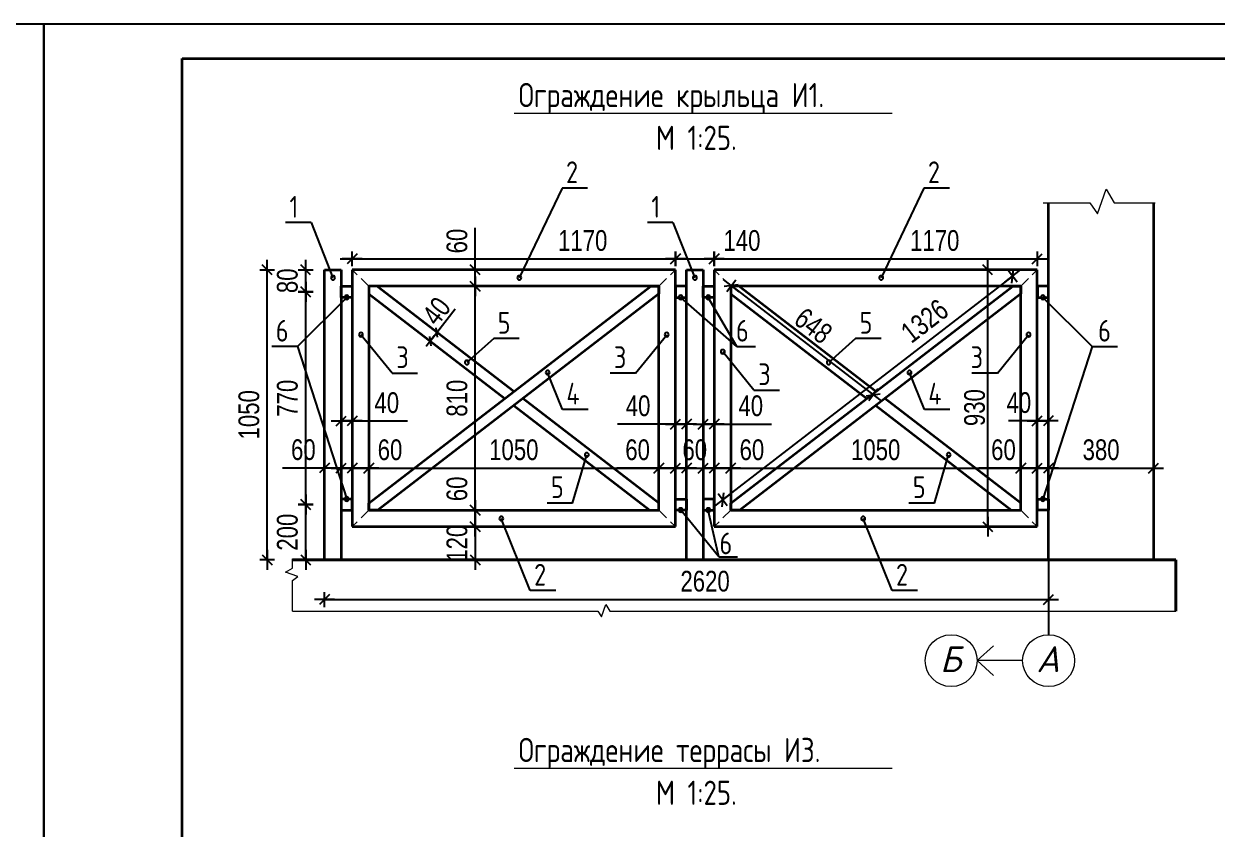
# Model space of a CAD drawing. Extents: x -12289450 to -10763036, y -7834513 to -6150123.
# Drawn here: x -11088664 to -11080028, y -7678091 to -7672261 of the extents above; entities that cross this region are included whole.
import ezdxf

# ---------------------------------------------------------------- set-up
doc = ezdxf.new("R2010")
doc.units = 0
doc.header["$LTSCALE"] = 25
doc.linetypes.add('CENTER', pattern=[50.8, 31.75, -6.35, 6.35, -6.35])
doc.linetypes.add('HIDDEN2', pattern=[4.7625, 3.175, -1.5875])
for name, color, linetype in [('004-ВСПЛИНИИ', 15, 'Continuous'), ('005-РАЗМЕРЫ', 252, 'Continuous'), ('008-ШТРИХОВКА', 252, 'Continuous'), ('014-ОСИ', 251, 'CENTER'), ('Annotation - Text', 7, 'Continuous'), ('ArchiCAD', 7, 'Continuous'), ('EEE', 7, 'Continuous'), ('Новое', 51, 'Continuous')]:
    doc.layers.add(name, color=color, linetype=linetype)
doc.layers.add('СТЕНЫ', color=5, linetype='Continuous', lineweight=40)
doc.styles.add('gismo', font='isocpeui.ttf')
doc.styles.add('GOST 2.304', font='cs_gost2304.shx')
doc.styles.add('TXT0', font='txt', dxfattribs={"width": 0.8})

# ---------------------------------------------------------------- blocks, each defined once
blk = doc.blocks.new('A8MITTA', base_point=(3180, 3140))
for p, q in [((3170, 3130), (3190, 3150)), ((3180, 3155), (3180, 3125)), ((3160, 3140), (3200, 3140))]:
    blk.add_line(p, q)

msp = doc.modelspace()

# ---------------------------------------------------------------- linework, layer by layer
at = {"lineweight": 25, "ltscale": 20}
for p, q in [((-11084768.4, -7673450.2), (-11085078.3, -7674099.4)), ((-11084583.8, -7673450.2), (-11084768.4, -7673450.2)), ((-11082149.3, -7673450.2), (-11082459.2, -7674099.4)), ((-11081964.7, -7673450.2), (-11082149.3, -7673450.2)), ((-11086585.4, -7673700.1), (-11086770, -7673700.1)), ((-11086585.4, -7673700.1), (-11086426.6, -7674099.4)), ((-11083966.3, -7673700.1), (-11084150.9, -7673700.1)), ((-11083966.3, -7673700.1), (-11083807.5, -7674099.4)), ((-11086684.3, -7674597.2), (-11086327.5, -7674241.4)), ((-11083504.1, -7674597.2), (-11083910.2, -7674241.4)), ((-11083504.1, -7674597.2), (-11083710.2, -7674241.4)), ((-11080932.4, -7674597.2), (-11081289.3, -7674241.4)), ((-11085999, -7674789.1), (-11086224.5, -7674511.6)), ((-11085263, -7674540.3), (-11085457.7, -7674712.4)), ((-11085078.3, -7674540.3), (-11085263, -7674540.3)), ((-11084236.9, -7674789.1), (-11084011.4, -7674511.6)), ((-11082643.9, -7674540.3), (-11082838.6, -7674712.4)), ((-11082459.2, -7674540.3), (-11082643.9, -7674540.3)), ((-11081617.8, -7674789.1), (-11081392.3, -7674511.6)), ((-11086684.3, -7674597.2), (-11086869, -7674597.2)), ((-11086684.3, -7674597.2), (-11086327.5, -7675701.4)), ((-11083379.9, -7674912.6), (-11083605.4, -7674635.1)), ((-11083504.1, -7674597.2), (-11083368.7, -7674597.2)), ((-11080932.4, -7674597.2), (-11081289.3, -7675701.4)), ((-11080932.4, -7674597.2), (-11080747.8, -7674597.2)), ((-11085999, -7674789.1), (-11085814.3, -7674789.1)), ((-11084765.7, -7675053.3), (-11084873.2, -7674785.5)), ((-11084236.9, -7674789.1), (-11084421.5, -7674789.1)), ((-11082146.6, -7675053.3), (-11082254.1, -7674785.5)), ((-11081617.8, -7674789.1), (-11081802.4, -7674789.1)), ((-11083379.9, -7674912.6), (-11083195.2, -7674912.6)), ((-11084581, -7675053.3), (-11084765.7, -7675053.3)), ((-11081961.9, -7675053.3), (-11082146.6, -7675053.3)), ((-11084693, -7675730.2), (-11084589.9, -7675381.5)), ((-11082073.9, -7675730.2), (-11081970.8, -7675381.5)), ((-11084693, -7675730.2), (-11084877.7, -7675730.2)), ((-11083634.2, -7676119.1), (-11083910.2, -7675781.4)), ((-11083634.2, -7676119.1), (-11083710.2, -7675781.4)), ((-11082073.9, -7675730.2), (-11082258.6, -7675730.2)), ((-11084999.5, -7676364), (-11085208.5, -7675842.5)), ((-11082380.4, -7676364), (-11082589.4, -7675842.5)), ((-11083634.2, -7676119.1), (-11083498.8, -7676119.1)), ((-11084814.8, -7676364), (-11084999.5, -7676364)), ((-11082195.7, -7676364), (-11082380.4, -7676364))]:
    msp.add_line(p, q, dxfattribs=at)
for centre, start, end in [((-11086426.6, -7674099.4), 0, 180), ((-11086426.6, -7674099.4), 180, 0), ((-11085078.3, -7674099.4), 0, 180), ((-11085078.3, -7674099.4), 180, 0), ((-11083807.5, -7674099.4), 0, 180), ((-11083807.5, -7674099.4), 180, 0), ((-11082459.2, -7674099.4), 0, 180), ((-11082459.2, -7674099.4), 180, 0), ((-11086327.5, -7674241.4), 0, 180), ((-11083910.2, -7674241.4), 0, 180), ((-11083710.2, -7674241.4), 0, 180), ((-11081289.3, -7674241.4), 0, 180), ((-11086327.5, -7674241.4), 180, 0), ((-11083910.2, -7674241.4), 180, 0), ((-11083710.2, -7674241.4), 180, 0), ((-11081289.3, -7674241.4), 180, 0), ((-11086224.5, -7674511.6), 0, 180), ((-11086224.5, -7674511.6), 180, 0), ((-11084011.4, -7674511.6), 0, 180), ((-11084011.4, -7674511.6), 180, 0), ((-11081392.3, -7674511.6), 0, 180), ((-11081392.3, -7674511.6), 180, 0), ((-11083605.4, -7674635.1), 0, 180), ((-11083605.4, -7674635.1), 180, 0), ((-11085457.7, -7674712.4), 0, 180), ((-11085457.7, -7674712.4), 180, 0), ((-11082838.6, -7674712.4), 0, 180), ((-11082838.6, -7674712.4), 180, 0), ((-11084873.2, -7674785.5), 0, 180), ((-11084873.2, -7674785.5), 180, 0), ((-11082254.1, -7674785.5), 0, 180), ((-11082254.1, -7674785.5), 180, 0), ((-11084589.9, -7675381.5), 0, 180), ((-11084589.9, -7675381.5), 180, 0), ((-11081970.8, -7675381.5), 0, 180), ((-11081970.8, -7675381.5), 180, 0), ((-11086327.5, -7675701.4), 0, 180), ((-11081289.3, -7675701.4), 0, 180), ((-11086327.5, -7675701.4), 180, 0), ((-11083910.2, -7675781.4), 0, 180), ((-11083910.2, -7675781.4), 180, 0), ((-11083710.2, -7675781.4), 0, 180), ((-11083710.2, -7675781.4), 180, 0), ((-11081289.3, -7675701.4), 180, 0), ((-11085208.5, -7675842.5), 0, 180), ((-11085208.5, -7675842.5), 180, 0), ((-11082589.4, -7675842.5), 0, 180), ((-11082589.4, -7675842.5), 180, 0)]:
    msp.add_arc(centre, 15, start, end, dxfattribs=at)
at = {"layer": '004-ВСПЛИНИИ', "color": 0, "lineweight": 0}
for p, q in [((-11080892.4, -7673637.4), (-11080830.9, -7673457.1)), ((-11080830.9, -7673457.1), (-11080772.9, -7673556)), ((-11081285.8, -7673556), (-11080948.6, -7673556)), ((-11080948.6, -7673556), (-11080892.4, -7673637.4)), ((-11080772.9, -7673556), (-11080476.6, -7673556)), ((-11086770.4, -7676231.8), (-11086720.9, -7676202.9)), ((-11086720.9, -7676202.9), (-11086720.9, -7676134.4)), ((-11086680.2, -7676262.6), (-11086770.4, -7676231.8)), ((-11086720.9, -7676290.7), (-11086680.2, -7676262.6)), ((-11086720.9, -7676513.6), (-11086720.9, -7676290.7)), ((-11084482.4, -7676554.4), (-11084451.7, -7676464.2)), ((-11084451.7, -7676464.2), (-11084422.7, -7676513.6)), ((-11086720.9, -7676513.6), (-11084510.5, -7676513.6)), ((-11084510.5, -7676513.6), (-11084482.4, -7676554.4)), ((-11084422.7, -7676513.6), (-11080327.5, -7676513.6))]:
    msp.add_line(p, q, dxfattribs=at)
at = {"layer": '004-ВСПЛИНИИ', "color": 12, "lineweight": 35}
for p, q in [((-11086487.5, -7676141.4), (-11086487.5, -7674041.4)), ((-11086487.5, -7674041.4), (-11086367.5, -7674041.4)), ((-11086367.5, -7674041.4), (-11086367.5, -7676141.4)), ((-11083948.4, -7674041.4), (-11086287.5, -7674041.4)), ((-11086287.5, -7674041.4), (-11086287.5, -7675901.4)), ((-11083948.4, -7675901.4), (-11083948.4, -7674041.4)), ((-11083868.4, -7676141.4), (-11083868.4, -7674041.4)), ((-11083868.4, -7674041.4), (-11083748.4, -7674041.4)), ((-11083748.4, -7674041.4), (-11083748.4, -7676141.4)), ((-11081329.3, -7674041.4), (-11083668.4, -7674041.4)), ((-11083668.4, -7674041.4), (-11083668.4, -7675901.4)), ((-11081329.3, -7675901.4), (-11081329.3, -7674041.4)), ((-11086367.5, -7674161.4), (-11086287.5, -7674161.4)), ((-11086367.5, -7674241.4), (-11086367.5, -7674161.4)), ((-11086287.5, -7674161.4), (-11086287.5, -7674241.4)), ((-11086167.5, -7675730.9), (-11084126.4, -7674161.4)), ((-11086109.5, -7674161.4), (-11086167.5, -7674161.4)), ((-11086167.5, -7674161.4), (-11086167.5, -7674216.7)), ((-11084068.4, -7674161.4), (-11086167.5, -7674161.4)), ((-11086167.5, -7674161.4), (-11086167.5, -7675781.4)), ((-11086167.5, -7674216.7), (-11085183.2, -7674974.1)), ((-11085117.9, -7674923.9), (-11086109.5, -7674161.4)), ((-11084068.4, -7674216.7), (-11086102, -7675781.4)), ((-11084126.4, -7674161.4), (-11084068.4, -7674161.4)), ((-11084068.4, -7674161.4), (-11084068.4, -7674216.7)), ((-11084068.4, -7675781.4), (-11084068.4, -7674161.4)), ((-11083868.4, -7674161.4), (-11083948.4, -7674161.4)), ((-11083948.4, -7674161.4), (-11083948.4, -7674241.4)), ((-11083868.4, -7674241.4), (-11083868.4, -7674161.4)), ((-11083748.4, -7674161.4), (-11083668.4, -7674161.4)), ((-11083748.4, -7674241.4), (-11083748.4, -7674161.4)), ((-11083668.4, -7674161.4), (-11083668.4, -7674241.4)), ((-11083548.4, -7675730.9), (-11081507.3, -7674161.4)), ((-11083490.4, -7674161.4), (-11083548.4, -7674161.4)), ((-11083548.4, -7674161.4), (-11083548.4, -7674216.7)), ((-11081449.3, -7674161.4), (-11083548.4, -7674161.4)), ((-11083548.4, -7674161.4), (-11083548.4, -7675781.4)), ((-11083548.4, -7674216.7), (-11082564.1, -7674974.1)), ((-11082498.8, -7674923.9), (-11083490.4, -7674161.4)), ((-11081449.3, -7674216.7), (-11083482.9, -7675781.4)), ((-11081507.3, -7674161.4), (-11081449.3, -7674161.4)), ((-11081449.3, -7674161.4), (-11081449.3, -7674216.7)), ((-11081449.3, -7675781.4), (-11081449.3, -7674161.4)), ((-11081247.5, -7674161.4), (-11081327.5, -7674161.4)), ((-11081327.5, -7674161.4), (-11081327.5, -7674241.4)), ((-11081247.5, -7674241.4), (-11081247.5, -7674161.4)), ((-11086287.5, -7674241.4), (-11086367.5, -7674241.4)), ((-11083948.4, -7674241.4), (-11083868.4, -7674241.4)), ((-11083668.4, -7674241.4), (-11083748.4, -7674241.4)), ((-11081327.5, -7674241.4), (-11081247.5, -7674241.4)), ((-11084068.4, -7675730.9), (-11085052.7, -7674974.1)), ((-11081449.3, -7675730.9), (-11082433.6, -7674974.1)), ((-11085117.9, -7675024.3), (-11084133.9, -7675781.4)), ((-11082498.8, -7675024.3), (-11081514.8, -7675781.4)), ((-11086287.5, -7675701.4), (-11086367.5, -7675701.4)), ((-11086367.5, -7675701.4), (-11086367.5, -7675781.4)), ((-11086367.5, -7675781.4), (-11086287.5, -7675781.4)), ((-11086287.5, -7675781.4), (-11086287.5, -7675701.4)), ((-11086167.5, -7675781.4), (-11086167.5, -7675730.9)), ((-11086102, -7675781.4), (-11086167.5, -7675781.4)), ((-11086167.5, -7675781.4), (-11084068.4, -7675781.4)), ((-11084133.9, -7675781.4), (-11084068.4, -7675781.4)), ((-11084068.4, -7675781.4), (-11084068.4, -7675730.9)), ((-11083948.4, -7675781.4), (-11083948.4, -7675701.4)), ((-11083948.4, -7675701.4), (-11083868.4, -7675701.4)), ((-11083868.4, -7675781.4), (-11083948.4, -7675781.4)), ((-11083868.4, -7675701.4), (-11083868.4, -7675781.4)), ((-11083668.4, -7675701.4), (-11083748.4, -7675701.4)), ((-11083748.4, -7675701.4), (-11083748.4, -7675781.4)), ((-11083748.4, -7675781.4), (-11083668.4, -7675781.4)), ((-11083668.4, -7675781.4), (-11083668.4, -7675701.4)), ((-11083548.4, -7675781.4), (-11083548.4, -7675730.9)), ((-11083482.9, -7675781.4), (-11083548.4, -7675781.4)), ((-11083548.4, -7675781.4), (-11081449.3, -7675781.4)), ((-11081514.8, -7675781.4), (-11081449.3, -7675781.4)), ((-11081449.3, -7675781.4), (-11081449.3, -7675730.9)), ((-11081327.5, -7675781.4), (-11081327.5, -7675701.4)), ((-11081327.5, -7675701.4), (-11081247.5, -7675701.4)), ((-11081247.5, -7675781.4), (-11081327.5, -7675781.4)), ((-11081247.5, -7675701.4), (-11081247.5, -7675781.4)), ((-11086287.5, -7675901.4), (-11083948.4, -7675901.4)), ((-11083668.4, -7675901.4), (-11081329.3, -7675901.4)), ((-11086367.5, -7676141.4), (-11086487.5, -7676141.4)), ((-11083748.4, -7676141.4), (-11083868.4, -7676141.4))]:
    msp.add_line(p, q, dxfattribs=at)
at = {"layer": '004-ВСПЛИНИИ', "color": 12, "linetype": 'HIDDEN2', "lineweight": 0}
for p, q in [((-11086167.5, -7674161.4), (-11086287.5, -7674041.4)), ((-11084068.4, -7674161.4), (-11083948.4, -7674041.4)), ((-11083548.4, -7674161.4), (-11083668.4, -7674041.4)), ((-11081449.3, -7674161.4), (-11081329.3, -7674041.4)), ((-11086167.5, -7675781.4), (-11086287.5, -7675901.4)), ((-11084068.4, -7675781.4), (-11083948.4, -7675901.4)), ((-11083548.4, -7675781.4), (-11083668.4, -7675901.4)), ((-11081449.3, -7675781.4), (-11081329.3, -7675901.4))]:
    msp.add_line(p, q, dxfattribs=at)
at = {"layer": '005-РАЗМЕРЫ', "ltscale": 1.2}
for p, q in [((-11085397, -7674041.4), (-11085397, -7673737.8)), ((-11086374.8, -7673962.6), (-11083952, -7673962.6)), ((-11083944.8, -7673962.6), (-11083672, -7673962.6)), ((-11083668.4, -7673962.6), (-11083268.8, -7673962.6)), ((-11083664.8, -7673962.6), (-11081329.3, -7673962.6)), ((-11086902.9, -7676137.8), (-11086902.9, -7674045)), ((-11086624.4, -7674197.8), (-11086624.4, -7674045)), ((-11085397, -7674157.8), (-11085397, -7674045)), ((-11081688.2, -7675901.4), (-11081688.2, -7674041.4)), ((-11083603, -7675704.7), (-11081509.6, -7674089.1)), ((-11086624.4, -7675737.8), (-11086624.4, -7674205)), ((-11085397, -7675777.8), (-11085397, -7674165)), ((-11083541.6, -7674158.5), (-11082519.5, -7674944.9)), ((-11086371.1, -7675136.4), (-11086374.7, -7675136.4)), ((-11086283.9, -7675136.4), (-11085887.3, -7675136.4)), ((-11083952, -7675159.1), (-11084368.5, -7675159.1)), ((-11083864.8, -7675159.1), (-11083861.2, -7675159.1)), ((-11083752, -7675159.1), (-11083755.6, -7675159.1)), ((-11083664.8, -7675159.1), (-11083253, -7675159.1)), ((-11081332.9, -7675136.1), (-11081537.1, -7675136.1)), ((-11081245.7, -7675136.1), (-11081242.1, -7675136.1)), ((-11086487.5, -7675476.8), (-11086791.1, -7675476.8)), ((-11086371.1, -7675476.8), (-11086483.9, -7675476.8)), ((-11086283.9, -7675477.5), (-11086171.1, -7675477.5)), ((-11086167.5, -7675477.5), (-11085863.9, -7675477.5)), ((-11086163.9, -7675477.5), (-11084072, -7675477.5)), ((-11085397, -7675781.4), (-11085397, -7675477.8)), ((-11084068.4, -7675477.5), (-11084372, -7675477.5)), ((-11083952, -7675477.5), (-11084064.8, -7675477.5)), ((-11083864.8, -7675477.5), (-11083752, -7675477.5)), ((-11083664.8, -7675477.5), (-11083552, -7675477.5)), ((-11083548.4, -7675477.5), (-11083244.8, -7675477.5)), ((-11083544.8, -7675477.5), (-11081452.9, -7675477.5)), ((-11081449.3, -7675477.5), (-11081752.9, -7675477.5)), ((-11081332.9, -7675477.5), (-11081445.7, -7675477.5)), ((-11081243.9, -7675477.5), (-11080491.1, -7675477.5)), ((-11086624.4, -7676137.8), (-11086624.4, -7675745)), ((-11085397, -7675897.8), (-11085397, -7675785)), ((-11085397, -7675905), (-11085397, -7676137.8)), ((-11086483.9, -7676429.1), (-11081251.1, -7676429.1))]:
    msp.add_line(p, q, dxfattribs=at)
at = {"layer": '008-ШТРИХОВКА', "ltscale": 3}
for p, q in [((-11085674.9, -7674495.6), (-11085543, -7674324)), ((-11085721.8, -7674556.6), (-11085676.4, -7674497.5)), ((-11082498.8, -7674923.9), (-11082547.2, -7674986.7))]:
    msp.add_line(p, q, dxfattribs=at)
at = {"layer": '014-ОСИ'}
for p, q in [((-11081247.5, -7675659.5), (-11081247.5, -7676683.3)), ((-11081247.5, -7676053.4), (-11081247.5, -7676637.7))]:
    msp.add_line(p, q, dxfattribs=at)
at = {"layer": 'Annotation - Text', "color": 0, "lineweight": 20}
for points in [[(-11081764.8, -7676871.1), (-11081646, -7676763.3)], [(-11081435.3, -7676871.1), (-11081764.8, -7676871.1)], [(-11081764.8, -7676871.1), (-11081646, -7676979)]]:
    msp.add_lwpolyline(points, dxfattribs=at)
for centre in [(-11081952.6, -7676871.1), (-11081247.5, -7676871.1)]:
    msp.add_circle(centre, 187.8, dxfattribs=at)
at = {"layer": 'ArchiCAD', "color": 7, "linetype": 'Continuous', "lineweight": 35}
msp.add_lwpolyline([(-11087519.2, -7672511.3), (-11067769.3, -7672511.3), (-11067769.3, -7686861.2), (-11087519.2, -7686861.2)], close=True, dxfattribs=at)
msp.add_lwpolyline([(-11087519.2, -7672511.3), (-11067769.3, -7672511.3), (-11067769.3, -7686861.2), (-11087519.2, -7686861.2)], close=True, dxfattribs=at)
at = {"layer": 'EEE', "lineweight": 15}
for p, q in [((-11085116.3, -7672908.2), (-11082380.6, -7672908.2)), ((-11085116.3, -7677649.7), (-11082380.6, -7677649.7))]:
    msp.add_line(p, q, dxfattribs=at)
at = {"layer": 'Новое', "color": 7, "linetype": 'Continuous'}
for points in [[(-11109519.1, -7672261.3), (-11088519.2, -7672261.3), (-11088519.2, -7687111.2), (-11109519.1, -7687111.2)], [(-11109519.1, -7672261.3), (-11088519.2, -7672261.3), (-11088519.2, -7687111.2), (-11109519.1, -7687111.2)], [(-11088519.2, -7672261.3), (-11067519.3, -7672261.3), (-11067519.3, -7687111.2), (-11088519.2, -7687111.2)], [(-11088519.2, -7672261.3), (-11067519.3, -7672261.3), (-11067519.3, -7687111.2), (-11088519.2, -7687111.2)]]:
    msp.add_lwpolyline(points, close=True, dxfattribs=at)
at = {"layer": 'СТЕНЫ', "lineweight": 35, "ltscale": 3}
for p, q in [((-11081247.5, -7676141.4), (-11081247.5, -7673556)), ((-11080487.5, -7673556), (-11080487.5, -7676141.4))]:
    msp.add_line(p, q, dxfattribs=at)
at = {"layer": 'СТЕНЫ', "ltscale": 3}
for q in [(-11086720.9, -7676141.4), (-11080327.5, -7676513.6)]:
    msp.add_line((-11080327.5, -7676141.4), q, dxfattribs=at)

# ---------------------------------------------------------------- block references
at = {"layer": '005-РАЗМЕРЫ', "ltscale": 1.2}
for p, xscale, yscale, zscale, rotation in [((-11086287.5, -7673962.6), 3.6, 3.6, 3.6, 180), ((-11083948.4, -7673962.6), 3.6, 3.6, 3.6, 180), ((-11083668.4, -7673962.6), 3.6, 3.6, 3.6, 180), ((-11086902.9, -7674041.4), 3.6, 3.6, 3.6, 90), ((-11086624.4, -7674041.4), 3.6, 3.6, 3.6, 90), ((-11085397, -7674041.4), 3.6, 3.6, 3.6, 90), ((-11081688.2, -7674041.4), 3.6, 3.6, 3.6, 90), ((-11081506.8, -7674086.9), 3.599999999999999, 3.599999999999999, 3.599999999999999, 37.65951092823986), ((-11086624.4, -7674201.4), 3.6, 3.6, 3.6, 270), ((-11086624.4, -7674201.4), 3.6, 3.6, 3.6, 90), ((-11085397, -7674161.4), 3.6, 3.6, 3.6, 270), ((-11085397, -7674161.4), 3.6, 3.6, 3.6, 90), ((-11083544.4, -7674156.3), 3.599999999999999, 3.599999999999999, 3.599999999999999, 142.4240403711151), ((-11082516.7, -7674947.1), 3.6, 3.6, 3.6, 322.4240403711151), ((-11086287.5, -7675136.4), 3.6, 3.6, 3.6, 180), ((-11081249.3, -7675136.1), 3.6, 3.6, 3.6, 180), ((-11083868.4, -7675159.1), 3.6, 3.6, 3.6, 180), ((-11083668.4, -7675159.1), 3.6, 3.6, 3.6, 180), ((-11086487.5, -7675476.8), 3.6, 3.6, 3.6, 180), ((-11086287.5, -7675477.5), 3.6, 3.6, 3.6, 180), ((-11086167.5, -7675477.5), 3.6, 3.6, 3.6, 180), ((-11084068.4, -7675477.5), 3.6, 3.6, 3.6, 180), ((-11083868.4, -7675477.5), 3.6, 3.6, 3.6, 180), ((-11083668.4, -7675477.5), 3.6, 3.6, 3.6, 180), ((-11083548.4, -7675477.5), 3.6, 3.6, 3.6, 180), ((-11081449.3, -7675477.5), 3.6, 3.6, 3.6, 180), ((-11081247.5, -7675477.5), 3.6, 3.6, 3.6, 180), ((-11086624.4, -7675741.4), 3.6, 3.6, 3.6, 270), ((-11086624.4, -7675741.4), 3.6, 3.6, 3.6, 90), ((-11083605.9, -7675706.9), 3.6, 3.6, 3.6, 217.6595109282398), ((-11085397, -7675781.4), 3.6, 3.6, 3.6, 270), ((-11085397, -7675781.4), 3.6, 3.6, 3.6, 90), ((-11085397, -7675901.4), 3.6, 3.6, 3.6, 270), ((-11085397, -7675901.4), 3.6, 3.6, 3.6, 90), ((-11081688.2, -7675901.4), 3.6, 3.6, 3.6, 270), ((-11086902.9, -7676141.4), 3.6, 3.6, 3.6, 270), ((-11086624.4, -7676141.4), 3.6, 3.6, 3.6, 270), ((-11085397, -7676141.4), 3.6, 3.6, 3.6, 270), ((-11086487.5, -7676429.1), 3.6, 3.6, 3.6, 180)]:
    msp.add_blockref('A8MITTA', p, dxfattribs=dict(at, xscale=xscale, yscale=yscale, zscale=zscale, rotation=rotation))
at = {"layer": '005-РАЗМЕРЫ', "ltscale": 1.2, "xscale": 3.6, "yscale": 3.6, "zscale": 3.6}
for p in [(-11083948.4, -7673962.6), (-11083668.4, -7673962.6), (-11081329.3, -7673962.6), (-11086367.5, -7675136.4), (-11081329.3, -7675136.1), (-11083948.4, -7675159.1), (-11083748.4, -7675159.1), (-11086367.5, -7675476.8), (-11086167.5, -7675477.5), (-11084068.4, -7675477.5), (-11083948.4, -7675477.5), (-11083748.4, -7675477.5), (-11083548.4, -7675477.5), (-11081449.3, -7675477.5), (-11081329.3, -7675477.5), (-11080487.5, -7675477.5), (-11081247.5, -7676429.1)]:
    msp.add_blockref('A8MITTA', p, dxfattribs=at)
at = {"layer": '008-ШТРИХОВКА', "ltscale": 3, "xscale": 2.4, "yscale": 2.4, "zscale": 2.4}
for p, rotation in [((-11085674.9, -7674495.6), 52.4422912424432), ((-11085723.3, -7674558.5), 232.4422912424432)]:
    msp.add_blockref('A8MITTA', p, dxfattribs=dict(at, rotation=rotation))

# ---------------------------------------------------------------- texts
at = {"layer": '005-РАЗМЕРЫ', "ltscale": 1.2, "char_height": 150, "attachment_point": 5, "style": 'TXT0'}
for s, insert, rotation in [('\\A1;60', (-11085529, -7673833.7), 90), ('\\A1;80', (-11086756.4, -7674121.4), 90), ('\\A1;1326', (-11082144.8, -7674412.6), 37.65951), ('\\A1;648', (-11082950, -7674447.1), 322.42404), ('\\A1;770', (-11086756.4, -7674971.4), 90), ('\\A1;810', (-11085529, -7674971.4), 90), ('\\A1;930', (-11081782.6, -7675039.5), 90), ('\\A1;1050', (-11087034.9, -7675091.4), 90), ('\\A1;60', (-11085529, -7675627.8), 90), ('\\A1;200', (-11086756.4, -7675941.4), 90), ('\\A1;120', (-11085529, -7676021.4), 90)]:
    msp.add_mtext(s, dxfattribs=dict(at, insert=insert, rotation=rotation))
for s, insert in [('\\A1;1170', (-11084619.4, -7673830.6)), ('\\A1;140', (-11083466.8, -7673830.6)), ('\\A1;1170', (-11082071.6, -7673830.6)), ('\\A1;40', (-11086037.3, -7675004.4)), ('\\A1;40', (-11084218.5, -7675027.1)), ('\\A1;40', (-11083403, -7675027.1)), ('\\A1;40', (-11081462.7, -7675004.1)), ('\\A1;60', (-11086641.1, -7675344.8)), ('\\A1;60', (-11086013.9, -7675345.5)), ('\\A1;1050', (-11085117.9, -7675345.5)), ('\\A1;60', (-11084222, -7675345.5)), ('\\A1;60', (-11083808.4, -7675345.5)), ('\\A1;60', (-11083394.8, -7675345.5)), ('\\A1;1050', (-11082498.8, -7675345.5)), ('\\A1;60', (-11081574, -7675345.5)), ('\\A1;380', (-11080867.5, -7675345.5)), ('\\A1;2620', (-11083733.7, -7676297.1))]:
    msp.add_mtext(s, dxfattribs=dict(at, insert=insert))
at = {"layer": '008-ШТРИХОВКА', "ltscale": 3, "insert": (-11085677.2, -7674341.1), "char_height": 150, "attachment_point": 5, "rotation": 52.44229, "style": 'TXT0'}
msp.add_mtext('\\A1;40', dxfattribs=at)
at = {"layer": 'Annotation - Text', "color": 0, "lineweight": 25, "style": 'GOST 2.304'}
for s, height, p in [('Ограждение крыльца И1.', 175, (-11085083.2, -7672864.2)), ('М 1:25.', 175, (-11084089.6, -7673173.9)), ('2', 157.5, (-11084739.8, -7673414.3)), ('2', 157.5, (-11082120.7, -7673414.3)), ('1', 157.5, (-11086741.4, -7673664.2)), ('1', 157.5, (-11084122.3, -7673664.2)), ('5', 157.5, (-11085234.3, -7674504.4)), ('5', 157.5, (-11082615.2, -7674504.4)), ('6', 157.5, (-11086840.3, -7674561.4)), ('6', 157.5, (-11083509.4, -7674561.4)), ('6', 157.5, (-11080888.5, -7674561.4)), ('3', 157.5, (-11085967.7, -7674753.2)), ('3', 157.5, (-11084392.9, -7674753.2)), ('3', 157.5, (-11081811.3, -7674753.2)), ('3', 157.5, (-11083348.6, -7674876.7)), ('4', 157.5, (-11084737, -7675017.4)), ('4', 157.5, (-11082117.9, -7675017.4)), ('5', 157.5, (-11084849, -7675694.3)), ('5', 157.5, (-11082229.9, -7675694.3)), ('6', 157.5, (-11083629, -7676101.4)), ('2', 157.5, (-11084970.8, -7676328.1)), ('2', 157.5, (-11082351.7, -7676328.1)), ('Ограждение террасы И3.', 175, (-11085083.2, -7677605.7)), ('М 1:25.', 175, (-11084089.6, -7677915.4))]:
    msp.add_text(s, height=height, dxfattribs=at).set_placement(p)
at = {"layer": 'Annotation - Text', "color": 0, "lineweight": 25, "char_height": 187.8, "attachment_point": 2, "style": 'gismo'}
for s, insert in [('Б', (-11081956.8, -7676766.9)), ('А', (-11081251.7, -7676766.9))]:
    msp.add_mtext(s, dxfattribs=dict(at, insert=insert))

doc.saveas('drawing.dxf')
